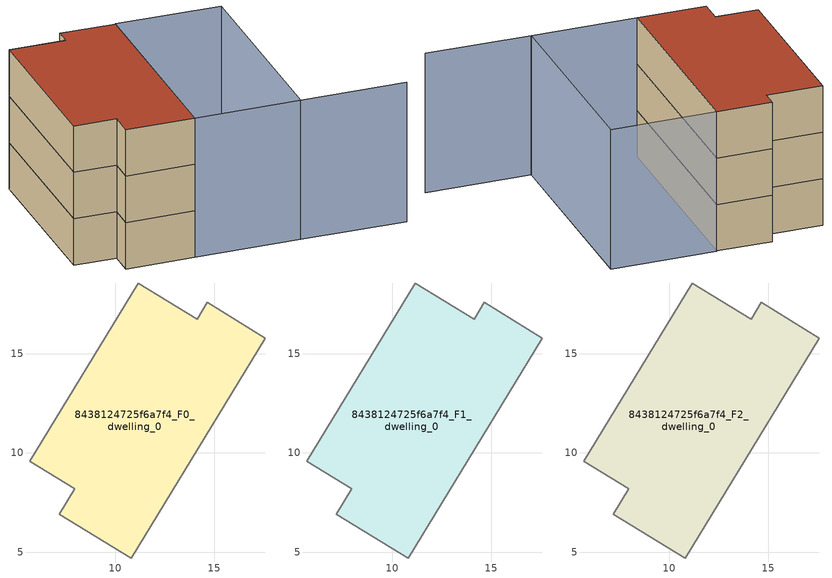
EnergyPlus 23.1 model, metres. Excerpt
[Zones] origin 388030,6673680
8438124725f6a7f4_F0_dwelling_0
 floor ground (EU_floor_Construction): 17.56,15.78 10.81,4.71 7.17,6.92 7.96,8.2 5.7,9.58 11.17,18.57 14.13,16.73 14.63,17.6 z0
 wall adiabatic (EU_wall_Construction): 5.7,9.58 7.96,8.2 7.17,6.92 10.81,4.71 17.56,15.78 14.63,17.6 14.13,16.73 11.17,18.57 5.7,9.58 z0:3
8438124725f6a7f4_F1_dwelling_0
 floor to 8438124725f6a7f4_F0_dwelling_0 (EU_floor_Construction): 17.56,15.78 10.81,4.71 7.17,6.92 7.95,8.2 5.7,9.58 11.17,18.57 14.13,16.73 14.63,17.6 z3
 wall adiabatic (EU_wall_Construction): 5.7,9.58 7.96,8.2 7.17,6.92 10.81,4.71 17.56,15.78 14.63,17.6 14.13,16.73 11.17,18.57 5.7,9.58 z3:6
8438124725f6a7f4_F2_dwelling_0
 floor to 8438124725f6a7f4_F1_dwelling_0 (EU_floor_Construction): 17.56,15.78 10.81,4.71 7.17,6.92 7.95,8.2 5.7,9.58 11.17,18.57 14.13,16.73 14.63,17.6 z6
 wall adiabatic (EU_wall_Construction): 5.7,9.58 7.96,8.2 7.17,6.92 10.81,4.71 17.56,15.78 14.63,17.6 14.13,16.73 11.17,18.57 5.7,9.58 z6:9
 roof outside (EU_roof_Construction): 10.81,4.71 17.56,15.78 14.63,17.6 14.13,16.73 11.17,18.57 5.7,9.58 7.96,8.2 7.17,6.92 z9
shading: 21.97,-2.11 16.39,1.3 / 16.39,1.3 23.15,12.39 / 10.8,4.7 17.57,15.8 / 17.57,15.8 23.15,12.4 / 23.15,12.4 16.39,1.3 / 16.39,1.3 10.8,4.7 z0:9
[Building]
EU S2 Campaign: North Axis=0; Terrain=City; Solar Distribution=FullExterior
[Site:Location]
Helsinki-Vantaa.AP: Latitude=60.317; Longitude=24.963; Time Zone=2; Elevation=54.6
[SizingPeriod:WeatherFileDays]
AnnualSizingPeriod: Begin Month=1; Begin Day of Month=1; End Month=12; End Day of Month=31; Day of Week for Start Day=Monday; Use Weather File Daylight Saving Period=No; Use Weather File Rain and Snow Indicators=No
[MATERIAL]
EU_InternalMass_Material: Roughness=MediumRough; Thickness=0.1; Conductivity=1; Density=1800; Specific Heat=900; Thermal Absorptance=0.9; Solar Absorptance=0.7; Visible Absorptance=0.7
[MATERIAL:NOMASS] Roughness=MediumRough; Thermal Absorptance=0.9; Solar Absorptance=0.7; Visible Absorptance=0.7
Name | Thermal Resistance
EU_wall_NoMass | 6.47353
EU_roof_NoMass | 12.2278
EU_floor_NoMass | 6.87813
[CONSTRUCTION]
EU_wall_Construction: EU_wall_NoMass
EU_roof_Construction: EU_roof_NoMass
EU_floor_Construction: EU_floor_NoMass
EU_InternalMass_Construction: EU_InternalMass_Material
[ZONE] Type=1; Multiplier=1; Ceiling Height=autocalculate; Floor Area=autocalculate; Part of Total Floor Area=Yes
Name | Volume
8438124725f6a7f4_F0_dwelling_0 | 246.808
8438124725f6a7f4_F1_dwelling_0; 8438124725f6a7f4_F2_dwelling_0 | 246.807
[INTERNALMASS] Construction=EU_InternalMass_Construction; Surface Area=82.2691
Name | Zone or ZoneList
8438124725f6a7f4_F0_dwelling_0_EU_InternalMass | 8438124725f6a7f4_F0_dwelling_0
8438124725f6a7f4_F1_dwelling_0_EU_InternalMass | 8438124725f6a7f4_F1_dwelling_0
8438124725f6a7f4_F2_dwelling_0_EU_InternalMass | 8438124725f6a7f4_F2_dwelling_0
[OTHEREQUIPMENT] Fuel Type=Electricity; Design Level Calculation Method=Watts/Area; Power per Zone Floor Area=1; Fraction Latent=0; Fraction Radiant=0; Fraction Lost=0; Carbon Dioxide Generation Rate=0; EndUse Subcategory=EU_Step8_InternalGains
Name | Zone or ZoneList or Space or SpaceList | Schedule
EU_Step8_InternalGain_8438124725f6a7f4_F0_dwelling_0_f000 | 8438124725f6a7f4_F0_dwelling_0 | EU_Step8_GainSchedule_8438124725f6a7f4_F0_dwelling_0_f000
EU_Step8_InternalGain_8438124725f6a7f4_F1_dwelling_0_f000 | 8438124725f6a7f4_F1_dwelling_0 | EU_Step8_GainSchedule_8438124725f6a7f4_F1_dwelling_0_f000
EU_Step8_InternalGain_8438124725f6a7f4_F2_dwelling_0_f000 | 8438124725f6a7f4_F2_dwelling_0 | EU_Step8_GainSchedule_8438124725f6a7f4_F2_dwelling_0_f000
[ZONEVENTILATION:DESIGNFLOWRATE] Schedule=EU_AlwaysOn; Design Flow Rate Calculation Method=AirChanges/Hour; Air Changes per Hour=0.545207; Ventilation Type=Natural; Fan Pressure Rise=0; Fan Total Efficiency=1; Constant Term Coefficient=1; Temperature Term Coefficient=0; Velocity Term Coefficient=0; Velocity Squared Term Coefficient=0; Minimum Indoor Temperature=-100; Maximum Indoor Temperature=100; Delta Temperature=-100; Minimum Outdoor Temperature=-100; Maximum Outdoor Temperature=100; Maximum Wind Speed=40
Name | Zone or ZoneList or Space or SpaceList
EU_ConstantAir_8438124725f6a7f4_F0_dwelling_0 | 8438124725f6a7f4_F0_dwelling_0
EU_ConstantAir_8438124725f6a7f4_F1_dwelling_0 | 8438124725f6a7f4_F1_dwelling_0
EU_ConstantAir_8438124725f6a7f4_F2_dwelling_0 | 8438124725f6a7f4_F2_dwelling_0
[HVACTEMPLATE:THERMOSTAT] Constant Heating Setpoint=20; Constant Cooling Setpoint=50
EU_HeatOnly_8438124725f6a7f4_F0_dwelling_0; EU_HeatOnly_8438124725f6a7f4_F1_dwelling_0; EU_HeatOnly_8438124725f6a7f4_F2_dwelling_0
[HVACTEMPLATE:ZONE:IDEALLOADSAIRSYSTEM] System Availability Schedule=EU_AlwaysOn; Maximum Heating Supply Air Temperature=50; Minimum Cooling Supply Air Temperature=13; Maximum Heating Supply Air Humidity Ratio=0.0156; Minimum Cooling Supply Air Humidity Ratio=0.0077; Heating Limit=NoLimit; Cooling Limit=NoLimit; Heating Availability Schedule=EU_AlwaysOn; Cooling Availability Schedule=EU_CoolingOff; Dehumidification Control Type=ConstantSensibleHeatRatio; Cooling Sensible Heat Ratio=0.7; Dehumidification Setpoint=60; Humidification Control Type=None; Humidification Setpoint=30; Outdoor Air Method=None; Outdoor Air Flow Rate per Person=0.00944; Outdoor Air Flow Rate per Zone Floor Area=0; Outdoor Air Flow Rate per Zone=0; Demand Controlled Ventilation Type=None; Outdoor Air Economizer Type=NoEconomizer; Heat Recovery Type=None; Sensible Heat Recovery Effectiveness=0.7; Latent Heat Recovery Effectiveness=0.65
Name | Template Thermostat
8438124725f6a7f4_F0_dwelling_0 | EU_HeatOnly_8438124725f6a7f4_F0_dwelling_0
8438124725f6a7f4_F1_dwelling_0 | EU_HeatOnly_8438124725f6a7f4_F1_dwelling_0
8438124725f6a7f4_F2_dwelling_0 | EU_HeatOnly_8438124725f6a7f4_F2_dwelling_0
[SIZING:ZONE] Zone Cooling Design Supply Air Temperature Input Method=SupplyAirTemperature; Zone Cooling Design Supply Air Temperature=13; Zone Heating Design Supply Air Temperature Input Method=SupplyAirTemperature; Zone Heating Design Supply Air Temperature=50; Zone Cooling Design Supply Air Humidity Ratio=0.008; Zone Heating Design Supply Air Humidity Ratio=0.008; Cooling Design Air Flow Method=DesignDay; Cooling Design Air Flow Rate=0; Cooling Minimum Air Flow per Zone Floor Area=0.000762; Cooling Minimum Air Flow=0; Cooling Minimum Air Flow Fraction=0.2; Heating Design Air Flow Method=DesignDay; Heating Design Air Flow Rate=0; Heating Maximum Air Flow per Zone Floor Area=0.002032; Heating Maximum Air Flow=0.141576; Heating Maximum Air Flow Fraction=0.3; Account for Dedicated Outdoor Air System=No; Dedicated Outdoor Air System Control Strategy=NeutralSupplyAir; Dedicated Outdoor Air Low Setpoint Temperature for Design=autosize; Dedicated Outdoor Air High Setpoint Temperature for Design=autosize; Zone Load Sizing Method=Sensible Load Only No Latent Load; Zone Latent Cooling Design Supply Air Humidity Ratio Input Method=HumidityRatioDifference; Zone Cooling Design Supply Air Humidity Ratio Difference=0.005; Zone Latent Heating Design Supply Air Humidity Ratio Input Method=HumidityRatioDifference; Zone Humidification Design Supply Air Humidity Ratio Difference=0.005
8438124725f6a7f4_F0_dwelling_0; 8438124725f6a7f4_F1_dwelling_0; 8438124725f6a7f4_F2_dwelling_0
[SCHEDULE:CONSTANT]
Name | Hourly Value
EU_AlwaysOn | 1
EU_CoolingOff | 0
[SCHEDULE:FILE] Column Number=1; Rows to Skip at Top=0; Number of Hours of Data=8760; Column Separator=Comma; Interpolate to Timestep=No; Minutes per Item=60; Adjust Schedule for Daylight Savings=Yes
Name | File
EU_Step8_GainSchedule_8438124725f6a7f4_F0_dwelling_0_f000 | ../../schedules/8438124725f6a7f4/8438124725f6a7f4_F0_dwelling_0_f000_gain.csv
EU_Step8_GainSchedule_8438124725f6a7f4_F1_dwelling_0_f000 | ../../schedules/8438124725f6a7f4/8438124725f6a7f4_F1_dwelling_0_f000_gain.csv
EU_Step8_GainSchedule_8438124725f6a7f4_F2_dwelling_0_f000 | ../../schedules/8438124725f6a7f4/8438124725f6a7f4_F2_dwelling_0_f000_gain.csv
